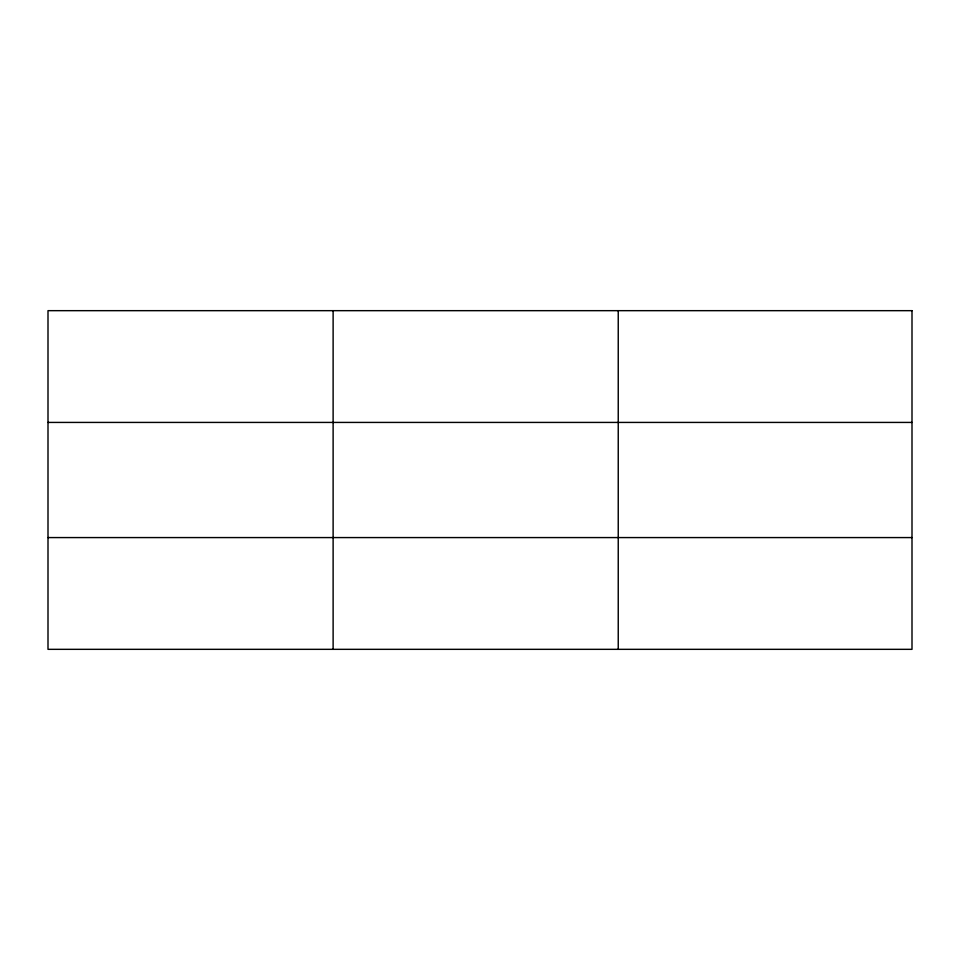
<?xml version="1.0" encoding="UTF-8"?>
<svg xmlns="http://www.w3.org/2000/svg" width="960" height="960" viewBox="0 0 960 960"><rect width="100%" height="100%" fill="white"/><g stroke="black" fill="none" stroke-linecap="round" stroke-linejoin="round"><path stroke-width="1.44" d="M333.12 649.332L333.12 310.668M618.24 649.332L618.24 310.668M48 422.424L912 422.424M48 537.576L912 537.576M912 310.668L912 649.332L48 649.332L48 310.668L912 310.668"/></g></svg>
